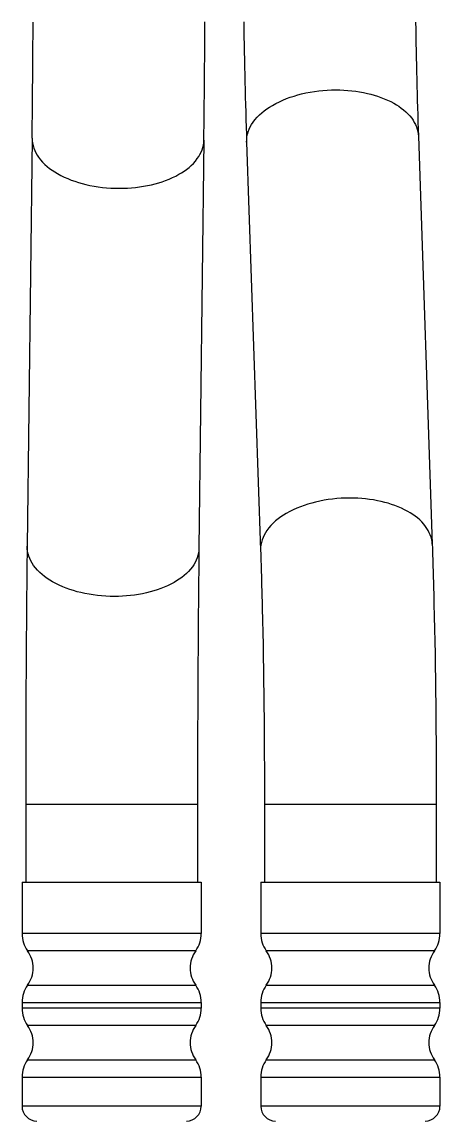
# Model space of a CAD drawing. Extents: x 14141 to 14735, y -16276 to -15436.
# Drawn here: x 14234.9 to 14262.9, y -16157.2 to -16083.5 of the extents above; entities that cross this region are included whole.
import ezdxf

# ---------------------------------------------------------------- set-up
doc = ezdxf.new("R2010")
doc.units = 0
doc.header["$MEASUREMENT"] = 0
doc.layers.get('0').update_dxf_attribs({"linetype": 'CONTINUOUS'})

msp = doc.modelspace()

# ---------------------------------------------------------------- linework, layer by layer
at = {"lineweight": -3}
for p, q in [((14235.606, -16091.326), (14235.275, -16118.674)), ((14247.106, -16091.466), (14246.774, -16118.813)), ((14249.967, -16091.591), (14250.897, -16118.939)), ((14261.46, -16091.2), (14262.39, -16118.548)), ((14235.181, -16135.951), (14246.681, -16135.951)), ((14235.181, -16135.951), (14235.181, -16141.189)), ((14246.681, -16135.951), (14246.681, -16141.189)), ((14251.157, -16135.951), (14262.657, -16135.951)), ((14251.157, -16135.951), (14251.157, -16141.189)), ((14262.657, -16135.951), (14262.657, -16141.189)), ((14234.931, -16141.189), (14246.93, -16141.189)), ((14234.931, -16141.189), (14234.931, -16144.627)), ((14246.931, -16141.189), (14246.931, -16144.627)), ((14250.907, -16141.189), (14262.907, -16141.189)), ((14250.907, -16141.189), (14250.907, -16144.627)), ((14262.907, -16141.189), (14262.907, -16144.627)), ((14246.931, -16144.627), (14234.931, -16144.627)), ((14262.907, -16144.627), (14250.907, -16144.627)), ((14246.556, -16145.793), (14235.306, -16145.793)), ((14262.532, -16145.793), (14251.282, -16145.793)), ((14235.306, -16148.084), (14246.556, -16148.084)), ((14251.282, -16148.084), (14262.532, -16148.084)), ((14234.931, -16149.25), (14246.931, -16149.25)), ((14234.931, -16149.25), (14234.931, -16149.627)), ((14246.931, -16149.25), (14246.931, -16149.627)), ((14250.907, -16149.25), (14262.907, -16149.25)), ((14250.907, -16149.25), (14250.907, -16149.627)), ((14262.907, -16149.25), (14262.907, -16149.627)), ((14246.931, -16149.627), (14234.931, -16149.627)), ((14262.907, -16149.627), (14250.907, -16149.627)), ((14246.556, -16150.793), (14235.306, -16150.793)), ((14262.532, -16150.793), (14251.282, -16150.793)), ((14235.306, -16153.084), (14246.556, -16153.084)), ((14251.282, -16153.084), (14262.532, -16153.084)), ((14234.931, -16154.25), (14246.931, -16154.25)), ((14234.931, -16154.25), (14234.931, -16156.189)), ((14246.931, -16154.25), (14246.931, -16156.189)), ((14250.907, -16154.25), (14262.907, -16154.25)), ((14250.907, -16154.25), (14250.907, -16156.189)), ((14262.907, -16154.25), (14262.907, -16156.189)), ((14246.931, -16156.189), (14234.931, -16156.189)), ((14262.907, -16156.189), (14250.907, -16156.189))]:
    msp.add_line(p, q, dxfattribs=at)
for centre, radius, start, end in [((12967.464, -16076.433), 1268.23, 359.327139, 359.678419), ((12965.248, -16076.412), 1281.946, 359.327196, 359.681005), ((14711.402, -16076.39), 461.686, 180.88843, 181.88685), ((14709.191, -16076.447), 447.974, 180.90878, 181.8873), ((15625.876, -16134.907), 1390.696, 179.331183, 180.042999), ((15626.016, -16134.908), 1379.336, 179.331427, 180.043315), ((14236.931, -16144.627), 2, 180, 215.65909), ((14244.931, -16144.627), 2, 324.34091, 0), ((14252.907, -16144.627), 2, 180, 215.65909), ((14260.907, -16144.627), 2, 324.34091, 0), ((14233.681, -16146.959), 2, 0.59003, 35.65909), ((14248.181, -16146.959), 2, 144.34091, 179.40997), ((14249.657, -16146.959), 2, 0.59003, 35.65909), ((14264.157, -16146.959), 2, 144.34091, 179.40997), ((14233.681, -16146.918), 2, 324.34091, 359.40997), ((14248.181, -16146.918), 2, 180.59003, 215.65909), ((14249.657, -16146.918), 2, 324.34091, 359.40997), ((14264.157, -16146.918), 2, 180.59003, 215.65909), ((14236.931, -16149.25), 2, 144.34091, 180), ((14244.931, -16149.25), 2, 0, 35.65909), ((14252.907, -16149.25), 2, 144.34091, 180), ((14260.907, -16149.25), 2, 0, 35.65909), ((14236.931, -16149.627), 2, 180, 215.65909), ((14244.931, -16149.627), 2, 324.34091, 0), ((14252.907, -16149.627), 2, 180, 215.65909), ((14260.907, -16149.627), 2, 324.34091, 0), ((14233.681, -16151.959), 2, 0.59003, 35.65909), ((14248.181, -16151.959), 2, 144.34091, 179.40997), ((14249.657, -16151.959), 2, 0.59003, 35.65909), ((14264.157, -16151.959), 2, 144.34091, 179.40997), ((14233.681, -16151.918), 2, 324.34091, 359.40997), ((14248.181, -16151.918), 2, 180.59003, 215.65909), ((14249.657, -16151.918), 2, 324.34091, 359.40997), ((14264.157, -16151.918), 2, 180.59003, 215.65909), ((14236.931, -16154.25), 2, 144.34091, 180), ((14244.931, -16154.25), 2, 0, 35.65909), ((14252.907, -16154.25), 2, 144.34091, 180), ((14260.907, -16154.25), 2, 0, 35.65909), ((14235.931, -16156.189), 1, 180, 270), ((14245.931, -16156.189), 1, 270, 0), ((14251.907, -16156.189), 1, 180, 270), ((14261.907, -16156.189), 1, 270, 0)]:
    msp.add_arc(centre, radius, start, end, dxfattribs=at)
for points, knots in [([(14249.967, -16091.591), (14249.951, -16091.129), (14250.348, -16090.077), (14251.757, -16088.983), (14253.694, -16088.264), (14255.172, -16088.098), (14255.942, -16088.098)], [0, 0, 0, 0, 0.184443, 0.413679, 0.69289, 1, 1, 1, 1]), ([(14255.942, -16088.098), (14256.648, -16088.098), (14257.991, -16088.236), (14259.759, -16088.861), (14261.053, -16089.836), (14261.445, -16090.774), (14261.46, -16091.2)], [0, 0, 0, 0, 0.3088, 0.585268, 0.812996, 1, 1, 1, 1]), ([(14235.606, -16091.326), (14235.601, -16091.778), (14235.997, -16092.793), (14237.369, -16093.849), (14239.253, -16094.537), (14240.688, -16094.694), (14241.438, -16094.694)], [0, 0, 0, 0, 0.185308, 0.414015, 0.692301, 1, 1, 1, 1]), ([(14241.438, -16094.694), (14242.164, -16094.694), (14243.551, -16094.547), (14245.374, -16093.893), (14246.706, -16092.879), (14247.1, -16091.904), (14247.106, -16091.466)], [0, 0, 0, 0, 0.3083, 0.585609, 0.81378, 1, 1, 1, 1]), ([(14256.872, -16115.446), (14256.102, -16115.446), (14254.624, -16115.611), (14252.687, -16116.331), (14251.278, -16117.425), (14250.881, -16118.477), (14250.897, -16118.939)], [0, 0, 0, 0, 0.30711, 0.586321, 0.815557, 1, 1, 1, 1]), ([(14262.39, -16118.548), (14262.376, -16118.121), (14261.983, -16117.183), (14260.689, -16116.209), (14258.921, -16115.584), (14257.578, -16115.446), (14256.872, -16115.446)], [0, 0, 0, 0, 0.187004, 0.414732, 0.6912, 1, 1, 1, 1]), ([(14241.106, -16122.042), (14240.356, -16122.042), (14238.921, -16121.885), (14237.038, -16121.197), (14235.665, -16120.14), (14235.269, -16119.125), (14235.275, -16118.674)], [0, 0, 0, 0, 0.307699, 0.585985, 0.814692, 1, 1, 1, 1]), ([(14246.774, -16118.813), (14246.769, -16119.252), (14246.374, -16120.227), (14245.043, -16121.24), (14243.219, -16121.895), (14241.833, -16122.042), (14241.106, -16122.042)], [0, 0, 0, 0, 0.18622, 0.414391, 0.6917, 1, 1, 1, 1]), ([(14250.897, -16118.939), (14250.941, -16120.234), (14251.101, -16125.903), (14251.157, -16131.575), (14251.157, -16135.951)], [0, 0, 0, 0, 0.2284, 1, 1, 1, 1]), ([(14262.39, -16118.548), (14262.435, -16119.879), (14262.599, -16125.678), (14262.657, -16131.481), (14262.657, -16135.951)], [0, 0, 0, 0, 0.22949, 1, 1, 1, 1])]:
    msp.add_open_spline(points, degree=3, knots=knots, dxfattribs=at)

doc.saveas('drawing.dxf')
